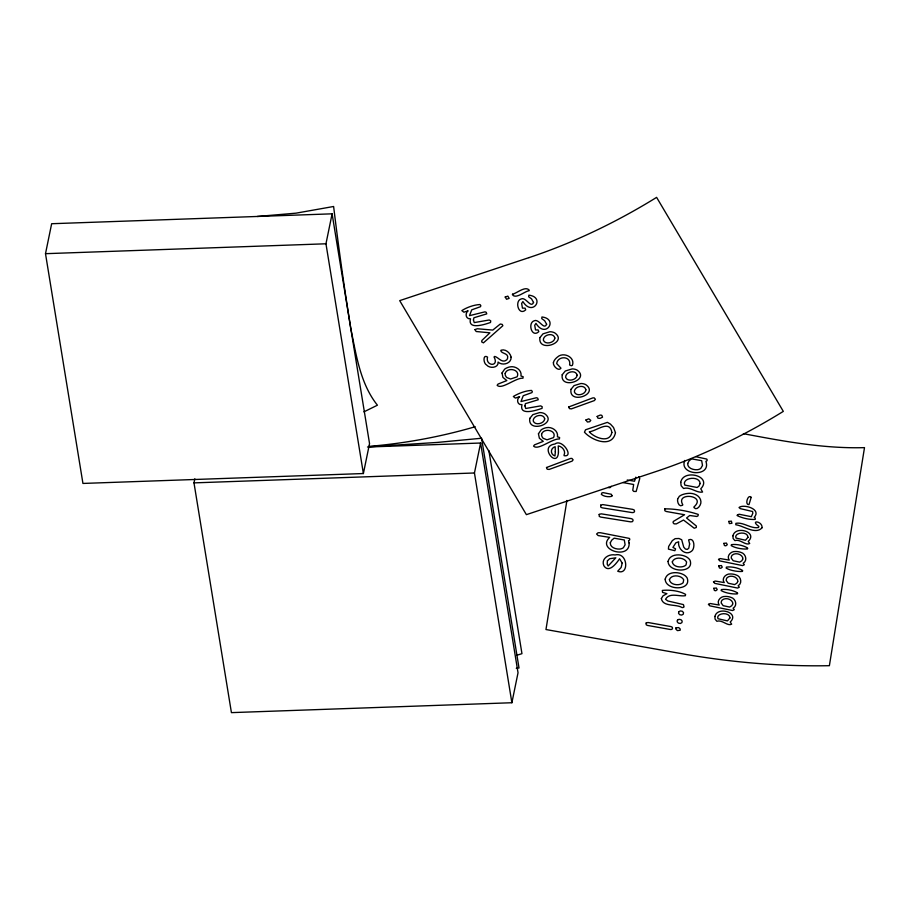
<?xml version="1.0" encoding="UTF-8"?>
<svg xmlns="http://www.w3.org/2000/svg" width="910" height="910" viewBox="0 0 910 910"><rect width="100%" height="100%" fill="white"/><g stroke="black" fill="none" stroke-linecap="round" stroke-linejoin="round"><path stroke-width="1.36" d="M566.919 500.466L545.966 629.538L686.265 654.495C733.505 662.503 781.462 666.586 829.385 665.688L864.5 447.629C823.675 448.801 783.317 441.213 743.39 433.683M45.5 253.685L51.654 223.724L332.104 213.827L369.54 443.579L363.386 473.541L82.935 483.438L45.5 253.685L325.962 243.789L332.104 213.827M367.503 447.015L480.605 443.022L518.029 672.774L511.886 702.736L231.424 712.632L193.989 482.88L194.831 478.796M511.886 702.736L474.451 472.984L480.605 443.022M611.292 486.361L609.893 487.714L608.142 487.453M635.794 477.147L634.532 481.231L627.229 479.991M684.798 460.46C678.394 475.168 711.574 477.898 705.921 461.347L706.763 460.904A1.831 1.467 11.6 0 0 706.74 459.084L695.729 456.661M363.932 411.843L377.423 405.2C360.201 383.599 356.265 354.968 350.828 328.703C344.287 288.083 338.554 247.338 333.617 206.49L296.057 213.156L257.337 216.466M516.277 668.281L519.018 667.997L481.583 438.245L437.141 442.442L368.527 446.833M193.989 482.88L474.451 472.984M622.986 482.584L633.644 484.495L632.757 490.342L633.758 491.423L636.147 491.491L639.764 478.512L638.729 476.76M488.863 450.53L521.953 653.664A313.017 180.658 -9.3 0 1 516.641 655.302M325.962 243.789L363.386 473.541M475.202 426.733A313.017 180.658 -9.3 0 1 368.618 446.412M737.305 515.14L737.305 515.663C742.048 518.017 749.84 519.894 755.209 519.405L755.232 518.052L754.197 517.369C761.988 508.849 743.072 503.742 739.022 507.541L740.296 508.633L752.604 511.511L752.82 513.251L751.341 516.687L739.045 514.23L737.305 515.14M611.873 432.443C609.7 443.818 594.412 437.699 589.259 431.818C596.903 430.908 609.654 419.305 611.873 432.443M680.748 482.368L681.146 485.747L683.569 488.488C690.28 486.384 696.798 493.391 702.588 492.026L700.768 488.795C712.951 476.135 683.114 468.434 680.748 482.368M553.405 362.624C552.711 365.854 558.638 371.837 560.97 368.175L556.681 363.59C557.784 355.31 571.548 355.958 569.603 364.944L571.264 365.763L572.401 365.331C575.427 357.129 563.404 351.578 557.58 356.959A17.37 13.855 11.6 0 0 553.94 361.099L553.405 362.624M665.187 579.135C665.278 590.647 691.941 591.125 687.152 577.975A9.782 7.803 11.6 0 0 683.137 574.438C677.37 571.56 667.053 571.514 665.187 579.135M668.077 561.368C668.156 572.879 694.819 573.357 690.03 560.207A9.782 7.803 11.6 0 0 686.026 556.67C680.259 553.792 669.931 553.746 668.077 561.368M669.407 579.659C670.09 585.073 679.611 586.233 683.171 582.73L683.694 579.772C681.181 575.018 671.409 574.21 669.407 579.659M672.297 561.891C672.979 567.305 682.5 568.466 686.049 564.962L686.584 562.005C684.07 557.25 674.287 556.442 672.297 561.891M661.354 598.553C662.844 607.152 676.141 603.819 681.988 607.516A1.991 1.581 11.6 0 0 684.047 606.856L683.444 604.604L667.826 600.975L665.517 599.292C669.43 592.069 679.531 596.858 685.366 595.697L685.583 594.389C679.372 590.738 669.271 589.623 662.332 590.442L662.56 592.353L666.905 593.673L662.981 595.868L661.354 598.553M558.456 452.077C557.705 469.412 538.242 446.207 554.907 444.034C562.187 438.12 574.415 457.468 564.132 455.683L564.041 455.102C566.134 451.246 562.278 446.389 558.251 445.911L558.456 452.077M511.113 357.186C511.511 363.659 502.274 366.104 498.077 362.055C498.828 367.936 489.728 368.846 486.645 365.035C483.233 363.568 482.721 353.649 487.544 357.095C485.053 366.082 499.624 367.412 494.039 356.97L494.687 356.401C498.566 357.266 502.07 363.841 506.79 359.814L507.541 358.495C509.134 353.023 501.603 353.933 500.75 350.68L501.046 350.213C505.437 348.644 510.385 352.887 511.113 357.186M555.327 451.633L554.975 455.967C550.14 454.488 550.22 448.118 555.168 446.685L555.327 451.633M677.643 498.976C677.006 501.694 678.985 507.587 682.557 505.266L682.796 504.732C674.992 491.582 707.457 495.211 693.909 506.961L693.977 507.564C696.946 511.374 701.348 504.822 700.928 501.672C700.518 495.54 693.557 492.742 688.153 493.391A20.1 16.039 11.6 0 0 681.124 495.176L679.361 496.257L677.643 498.976M533.544 302.45C530.86 308.82 525.832 296.501 521.123 298.969C514.332 301.017 518.643 316.521 525.718 309.844L525.07 308.149L522.442 308.126L521.646 303.474L522.897 301.563C532.68 317.328 545.682 297.126 528.869 295.159L528.642 296.785L531.554 298.867L533.544 302.45M546.626 324.267C543.93 330.649 538.913 318.318 534.204 320.786C527.413 322.834 531.724 338.338 538.8 331.661L538.151 329.966L535.512 329.943L534.727 325.291L535.979 323.38C545.75 339.157 558.763 318.944 541.95 316.976L541.723 318.602L544.624 320.684L546.626 324.267M689.632 543.952L688.768 548.229L687.243 549.435L685.366 549.003L683.717 547.092L681.692 539.744L678.974 538.492L675.152 538.652L672.308 540.642L668.645 546.466L668.418 549.128L674.867 550.698L675.573 548.832L672.922 547.41L675.868 542.815L678.678 541.768C677.393 548.696 685.435 556.101 691.543 551.232C695.354 548.605 694.592 536.866 688.62 539.937L689.632 543.952M505.175 373.407L505.141 374.351A7.234 5.767 11.6 0 0 506.768 377.536L510.59 379.026L517.107 376.82C520.77 369.449 507.245 366.65 505.175 373.407M541.609 434.195L541.587 435.139A7.234 5.767 11.6 0 0 543.213 438.324L547.024 439.814L553.542 437.608C557.216 430.237 543.691 427.438 541.609 434.195M615.479 432.659C612.259 448.459 591.898 440.588 584.459 432.193L585.539 429.782L607.425 422.342L610.485 424.151L613.511 427.472L615.479 432.659M708.469 604.354L709.755 605.832L732.573 610.53L734.29 609.677L733.119 608.21C737.839 605.48 735.667 598.416 730.776 597.301A12.421 9.908 11.6 0 0 725.213 596.437C720.879 596.039 716.09 601.078 719.241 605.048L710.141 603.512L708.469 604.354M713.497 581.888L714.782 583.367L737.589 588.065L739.318 587.212L738.146 585.744C742.856 583.003 740.683 575.95 735.803 574.824A12.421 9.908 11.6 0 0 730.241 573.971C725.907 573.573 721.118 578.612 724.258 582.582L715.169 581.046L713.497 581.888M718.525 559.423L719.799 560.901L742.617 565.599L744.346 564.746L743.174 563.279C747.884 560.537 745.711 553.485 740.831 552.359A12.421 9.908 11.6 0 0 735.257 551.505C730.923 551.107 726.135 556.135 729.285 560.105L720.185 558.569L718.525 559.423M610.303 542.792C609.95 547.524 615.956 549.356 619.824 549.06A7.223 5.767 11.6 0 0 623.418 547.672L625.102 544.783L624.294 539.983L614.125 538.174L611.702 540.187L610.303 542.792M687.687 463.474C687.334 468.206 693.352 470.038 697.208 469.742A7.223 5.767 11.6 0 0 700.814 468.354L702.497 465.465L701.678 460.665L691.52 458.856L689.086 460.87L687.687 463.474M629.106 543.008C630.255 560.15 596.164 549.981 609.677 537.366L598.177 535.58L596.585 534.022L598.086 532.748L600.372 532.725L629.356 538.401A1.831 1.467 11.6 0 1 629.367 540.221L628.537 540.665L629.106 543.008M622.19 563.119L621.155 567.453L617.708 571.218C629.402 575.973 628.025 551.71 615.103 554.952C608.847 553.712 600.759 558.672 603.865 565.77C608.881 573.664 616.605 563.097 619.573 558.751L622.19 563.119M473.439 319.99L474.235 322.595L489.239 319.99L490.717 320.866L490.536 322.47C485.622 324.165 467.353 330.466 470.515 318.796C465.715 319.376 464.726 313.336 468.104 310.788L463.884 312.21L461.848 310.606C466.875 307.341 473.894 304.85 479.991 304.531L480.855 305.669L480.469 306.715L471.744 309.832L469.48 315.668L484.928 311.846L486.213 312.266L486.759 313.87L473.905 317.772L473.439 319.99M524.933 405.871L525.718 408.488L540.722 405.871L542.201 406.759L542.03 408.363C537.105 410.057 518.837 416.359 521.999 404.677C517.198 405.268 516.209 399.228 519.587 396.68L515.367 398.102L513.331 396.498C518.461 393.382 525.377 390.743 531.474 390.413L532.339 391.562L531.952 392.597L523.239 395.725L520.975 401.56L536.411 397.738L537.696 398.148L538.242 399.752L525.4 403.665L524.933 405.871M751.171 497.349L749.01 504.561C744.38 505.368 748.054 493.425 751.171 497.349M714.919 616.48L715.078 619.096L716.841 621.28C722.017 619.323 727.647 626.603 731.674 624.158L730.195 622.03C740.251 612.612 717.273 605.81 714.919 616.48M732.948 535.819L733.107 538.447L734.87 540.631C740.058 538.663 745.677 545.954 749.703 543.497L748.236 541.382C758.28 531.963 735.303 525.161 732.948 535.819M502.013 372.998L502.934 377.434L506.836 380.573L498.02 384.088L497.133 385.294C501.49 390.117 515.822 377.559 522.966 378.196L523.159 376.729L520.975 375.989C522.169 370.051 515.322 365.695 509.987 366.889A13.843 11.034 11.6 0 0 504.663 369.13L502.013 372.998M538.447 433.786L539.368 438.222L543.27 441.361L534.454 444.876L533.578 446.093C537.924 450.905 552.268 438.347 559.411 438.984L559.604 437.517L557.42 436.777C558.603 430.839 551.767 426.483 546.432 427.677A13.843 11.034 11.6 0 0 541.097 429.918L538.447 433.786M597.165 416.427L597.927 418.19L600.054 418.384L602.522 417.189L601.931 415.517A1.809 1.445 11.6 0 0 599.906 415.21L597.165 416.427M546.5 467.512L547.149 469.196L549.105 469.446L572.094 461.131L573.118 459.823L571.901 458.401L570.468 458.481L546.5 467.512M568.784 406.941L569.433 408.635L571.389 408.874L594.378 400.571L595.402 399.262L594.184 397.841L592.763 397.92L568.784 406.941M585.915 419.999L587.428 422.035L589.737 421.705L590.772 420.363L588.781 418.805L585.915 419.999M505.209 297.024L506.551 299.265L509.179 298.378L507.837 296.137L505.209 297.024M512.535 294.214L512.455 294.749C515.845 299.481 524.774 291.166 529.165 290.688L529.256 290.142C525.377 285.569 516.869 293.293 512.535 294.214M554.872 338.031C554.509 342.831 545.158 345.174 543.372 340.181C542.952 334.664 553.519 332.059 554.872 338.031M544.715 418.839C544.362 423.639 535.012 425.982 533.226 420.989C532.794 415.472 543.372 412.867 544.715 418.839M577.145 375.193C576.792 380.005 567.43 382.337 565.656 377.343C565.224 371.826 575.803 369.233 577.145 375.193M585.904 389.798C585.539 394.61 576.189 396.942 574.403 391.948C573.982 386.432 584.561 383.838 585.904 389.798M474.952 329.613L476.169 331.513L489.899 332.821L481.89 340.454L481.686 341.898L483.438 342.865L502.843 325.735L502.252 324.404L500.307 324.017L492.788 330.08L477.306 328.749L474.952 329.613M539.937 337.576C537.571 353.251 568.648 342.513 554.668 332.833A8.452 6.745 11.6 0 0 549.856 331.752L542.997 333.845L539.937 337.576M529.791 418.384C527.425 434.059 558.49 423.321 544.521 413.64A8.452 6.745 11.6 0 0 539.71 412.56L532.839 414.653L529.791 418.384M562.221 374.749C559.855 390.424 590.92 379.675 576.951 370.006A8.452 6.745 11.6 0 0 572.14 368.914L565.269 371.018L562.221 374.749M570.979 389.355C568.613 405.03 599.679 394.28 585.71 384.611A8.452 6.745 11.6 0 0 580.899 383.519L574.028 385.624L570.979 389.355M700.131 483.528L698.982 486.088L697.14 487.476L684.832 485.121L684.354 483.233A6.996 5.574 11.6 0 1 686.379 480.048C690.337 477.181 699.767 477.534 700.131 483.528M607.425 560.81L607.186 564.098L608.142 566.02L615.82 557.796L609.632 558.751L607.425 560.81M646.134 623.02L646.191 624.817L647.51 625.432L670.465 629.515L671.898 629.39L672.535 628.378L672.251 627.195L670.943 626.581L647.988 622.497L646.134 623.02M600.68 505.152L600.748 507.154L602.227 507.837L632.257 512.614L633.883 512.398L634.577 511.363L634.259 510.055L632.746 509.373L602.761 504.584L600.68 505.152M599.178 514.4L599.246 516.402L600.725 517.085L630.755 521.874L632.382 521.658L633.076 520.622L632.757 519.314L631.244 518.632L601.26 513.843L599.178 514.4M747.986 537.298L745.472 540.256L736.008 538.06L735.724 536.593A5.426 4.322 11.6 0 1 737.441 534.204C740.581 532.134 747.94 532.623 747.986 537.298M729.945 617.947L727.443 620.904L717.979 618.72L717.694 617.253A5.426 4.322 11.6 0 1 719.412 614.853C722.551 612.783 729.911 613.272 729.945 617.947M742.742 559.07L741.855 560.753L739.648 562.13L733.187 560.731L731.253 558.058A6.484 5.176 11.6 0 1 732.14 555.214C735.121 552.415 741.161 553.746 742.708 557.534L742.742 559.07M737.726 581.535L736.827 583.219L734.62 584.595L728.171 583.196L726.237 580.523A6.484 5.176 11.6 0 1 727.113 577.679C730.104 574.881 736.133 576.212 737.68 580L737.726 581.535M732.698 604.001L731.811 605.685L729.604 607.061L723.143 605.662L721.209 602.989A6.484 5.176 11.6 0 1 722.096 600.145C725.077 597.347 731.117 598.678 732.652 602.465L732.698 604.001M762.068 527.732C755.835 535.148 743.186 525.593 735.803 524.763L735.871 523.341C743.311 521.783 750.943 529.074 758.53 527.504L758.849 526.401C749.374 519.678 762.603 520.907 762.068 527.732M664.709 508.883L664.846 510.76L666.279 511.488L684.57 514.741L673.275 521.487L673.07 522.704L674.082 523.853L676.312 523.898L683.501 520.031L694.239 528.232L696.286 527.493L696.366 526.025L686.561 517.995L689.712 515.504L696.821 516.459L698.061 515.799L698.254 514.423C688.392 511.101 675.027 508.667 664.709 508.883M675.925 627.911L675.868 629.163L677.449 630.607L680.145 630.255L680.214 629.003L678.633 627.547L675.925 627.911M678.792 611.782L678.541 613.351L679.747 614.716L681.715 615.069L683.273 614.193L683.535 612.623L682.329 611.27L680.361 610.928L678.792 611.782M677.427 620.199L677.177 621.769L678.382 623.134L680.35 623.475L681.909 622.611L682.17 621.041L680.964 619.687L678.996 619.335L677.427 620.199M612.02 495.722L611.747 496.348C608.642 497.201 603.728 496.553 601.339 494.38L601.863 492.936L603.171 492.628L611.327 494.266L612.02 495.722M747.576 548.502L747.349 548.98C742.583 549.356 735.291 548.116 731.208 545.636L731.424 544.646C736.224 543.907 743.47 545.352 747.576 547.979L747.576 548.502M742.549 570.968L742.321 571.446C737.566 571.821 730.275 570.581 726.18 568.113L726.396 567.123C731.196 566.373 738.454 567.817 742.549 570.445L742.549 570.968M737.521 593.434L737.305 593.911C732.539 594.298 725.247 593.047 721.152 590.579L721.38 589.589C726.169 588.838 733.426 590.283 737.521 592.91L737.521 593.434M728.785 521.419L729.354 523.58L731.936 523.284L731.367 521.134L728.785 521.419M723.848 543.372L724.417 545.522L725.827 545.829L727.272 544.703L726.442 543.077L723.848 543.372M718.82 565.838L719.389 567.988L720.8 568.295L722.244 567.169L721.414 565.542L718.82 565.838M713.804 588.304L714.373 590.454L715.783 590.761L717.216 589.635L716.397 588.008L713.804 588.304M528.983 257.621L399.695 300.63L526.389 514.65L655.678 471.642A313.017 152.948 -30.6 0 0 783.317 411.377L656.611 197.368A313.017 152.948 -30.6 0 1 528.983 257.621"/></g></svg>
